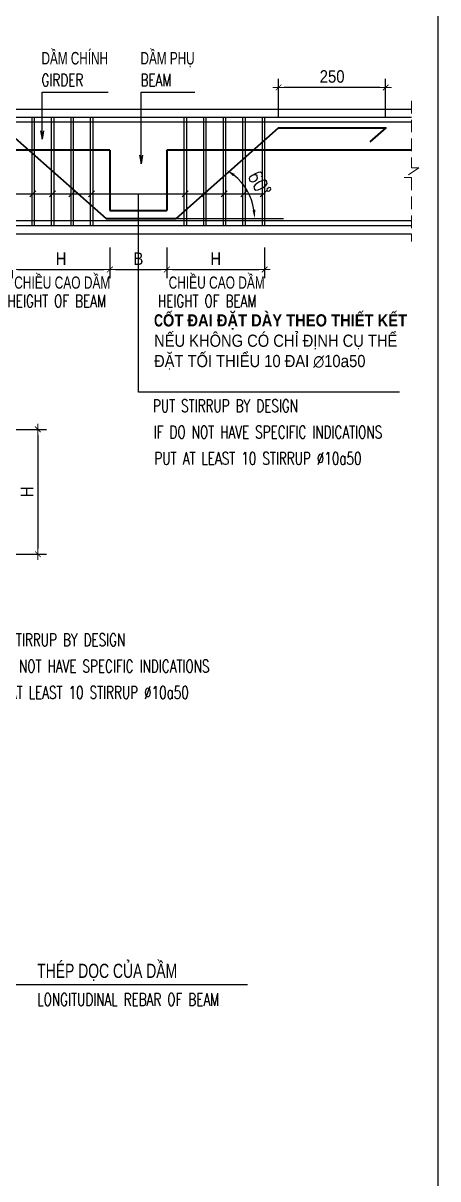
# Model space of a CAD drawing. Header units: millimetres. Extents: x 408913 to 1237273, y -191467 to -86666.
# Drawn here: x 675143 to 682426, y -165635 to -145315 of the extents above; entities that cross this region are included whole.
import ezdxf

# ---------------------------------------------------------------- set-up
doc = ezdxf.new("R2010")
doc.units = ezdxf.units.MM
doc.header["$LTSCALE"] = 35
doc.header["$PDMODE"] = 3
doc.linetypes.add('DASHED2', pattern=[0.375, 0.25, -0.125])
doc.linetypes.add('HIDDEN', pattern=[9.525, 6.35, -3.175])
for name, color, linetype in [('3', 2, 'Continuous'), ('9', 9, 'Continuous'), ('DIM', 1, 'Continuous'), ('Dimension', 253, 'Continuous'), ('Leader', 6, 'Continuous'), ('STR.Dim_F-CL-B', 8, 'Continuous'), ('THEP', 4, 'Continuous')]:
    doc.layers.add(name, color=color, linetype=linetype)
for name, color, linetype, lineweight in [('5', 5, 'Continuous', 40), ('KC-THEP', 6, 'Continuous', 40), ('NDC_S_DIM', 1, 'Continuous', 9), ('NDC_S_ENG TEXT', 2, 'Continuous', 9), ('NDC_S_LEADER', 1, 'Continuous', 9), ('NDC_S_REBAR NO.', 7, 'Continuous', 20), ('NDC_S_VN TEXT', 7, 'Continuous', 9), ('NETKHUAT', 8, 'HIDDEN', 13)]:
    doc.layers.add(name, color=color, linetype=linetype, lineweight=lineweight)
doc.styles.add('AUDIT_D_180319155038-0', font='', dxfattribs={"width": 0.95})
doc.styles.add('AVANTH', font='')
doc.styles.add('CHUGHICHU', font='vntimeh.shx', dxfattribs={"width": 0.8, "bigfont": 'bigfont.shx'})
doc.styles.add('NDC_ARIAL', font='arial.ttf', dxfattribs={"width": 0.85})
doc.styles.add('NDC_ROMANS', font='romans.shx', dxfattribs={"width": 0.8})
doc.styles.add('VN-RO', font='romans.shx', dxfattribs={"width": 0.8, "bigfont": 'vns.shx'})
doc.styles.get('AUDIT_D_180319155038-0').set_extended_font_data('.VnAvantH')
doc.styles.get('AVANTH').set_extended_font_data('.VnAvantH', bold=True)
doc.dimstyles.new('1-100', dxfattribs={"dimscale": 100, "dimtxt": 2.5, "dimasz": 1.5, "dimexe": 1.25, "dimexo": 1.25, "dimgap": 1.25, "dimtad": 1, "dimdec": 0, "dimzin": 1, "dimdsep": 46, "dimtxsty": 'VN-RO', "dimblk": 'ARCHTICK', "dimcen": 0.09, "dimdle": 1.25, "dimclrd": 256, "dimclre": 256, "dimclrt": 7, "dimadec": 0, "dimazin": 0, "dimtfac": 1, "dimtdec": 0, "dimtix": 1, "dimtmove": 0, "dimatfit": 3, "dimfxl": 1.25, "dimtolj": 1, "dimtzin": 1, "dimarcsym": 0})
doc.dimstyles.new('1-150', dxfattribs={"dimscale": 150, "dimtxt": 2.5, "dimasz": 1, "dimexe": 1, "dimexo": 0, "dimgap": 0.8, "dimtad": 1, "dimdec": 0, "dimzin": 0, "dimdsep": 46, "dimtxsty": 'CHUGHICHU', "dimblk1": 'ARCHTICK', "dimblk2": 'ARCHTICK', "dimsah": 1, "dimcen": 1, "dimdle": 1, "dimclrd": 9, "dimclre": 9, "dimclrt": 3, "dimadec": 0, "dimazin": 0, "dimtfac": 1, "dimtdec": 0, "dimtix": 1, "dimtmove": 2, "dimatfit": 3, "dimldrblk": 'OPEN', "dimfxl": 1, "dimtolj": 1, "dimtzin": 0, "dimarcsym": 0})
doc.dimstyles.new('NDC_1-100', dxfattribs={"dimscale": 100, "dimtxt": 2.2, "dimasz": 1, "dimexe": 1.5, "dimexo": 2, "dimgap": 0.8, "dimtad": 1, "dimdec": 0, "dimdsep": 46, "dimtxsty": 'NDC_ARIAL', "dimblk": 'DIMMARK', "dimcen": 49999.938995, "dimdle": 1.5, "dimclrd": 1, "dimclre": 1, "dimclrt": 3, "dimadec": 0, "dimazin": 0, "dimtfac": 1, "dimtdec": 0, "dimtix": 1, "dimtmove": 2, "dimatfit": 3, "dimfxl": 1, "dimarcsym": 0})
doc.dimstyles.new('NDC_1-25', dxfattribs={"dimscale": 25, "dimtxt": 2.5, "dimasz": 1, "dimexe": 1.5, "dimexo": 0, "dimgap": 0.8, "dimtad": 1, "dimdec": 0, "dimdsep": 46, "dimtxsty": 'NDC_ARIAL', "dimblk": 'DIMMARK', "dimcen": 49999.938995, "dimdle": 1.5, "dimclrd": 1, "dimclre": 1, "dimclrt": 3, "dimadec": 0, "dimazin": 0, "dimtfac": 1, "dimtdec": 0, "dimtix": 1, "dimtmove": 2, "dimatfit": 3, "dimfxl": 8, "dimarcsym": 0})

# ---------------------------------------------------------------- blocks, each defined once
blk = doc.blocks.new('_ArchTick')
at = {"color": 0, "linetype": 'ByBlock', "const_width": 0.15}
blk.add_lwpolyline([(-0.5, -0.5), (0.5, 0.5)], dxfattribs=at)
blk = doc.blocks.new('_Open')
at = {"color": 0, "linetype": 'ByBlock', "lineweight": -2}
for p, q in [((-1, 0.17), (0, 0)), ((-1, -0.17), (0, 0)), ((0, 0), (-1, 0))]:
    blk.add_line(p, q, dxfattribs=at)
blk = doc.blocks.new('DIMMARK')
at = {"layer": 'NDC_S_DIM', "color": 1}
blk.add_line((-1.5, 0), (1, 0), dxfattribs=at)
at = {"layer": 'NDC_S_DIM', "color": 2, "const_width": 0.15}
blk.add_lwpolyline([(-0.5, -0.5), (0.5, 0.5)], dxfattribs=at)
blk = doc.blocks.new('*D218')
at = {"layer": 'DEFPOINTS', "color": 0, "ltscale": 30, "transparency": 16777216}
for p in [(673429, -152458), (673429, -154652), (675401, -154652)]:
    blk.add_point(p, dxfattribs=at)
at = {"layer": 'NDC_S_DIM', "color": 1, "lineweight": -2, "ltscale": 30, "transparency": 16777216}
for p, q in [((674701, -152458), (675551, -152458)), ((675401, -152558), (675401, -154552)), ((674701, -154652), (675551, -154652))]:
    blk.add_line(p, q, dxfattribs=at)
at = {"layer": 'NDC_S_DIM', "color": 1, "lineweight": -2, "ltscale": 30, "transparency": 16777216, "xscale": 100, "yscale": 100, "zscale": 100}
for p, rotation in [((675401, -152458), 90), ((675401, -154652), 270)]:
    blk.add_blockref('DIMMARK', p, dxfattribs=dict(at, rotation=rotation))
at = {"layer": 'NDC_S_DIM', "color": 3, "ltscale": 30, "transparency": 16777216, "insert": (675211, -153555), "char_height": 220, "attachment_point": 5, "rotation": 90, "style": 'NDC_ARIAL'}
blk.add_mtext('H', dxfattribs=at)
blk = doc.blocks.new('*D207')
at = {"layer": 'DEFPOINTS', "color": 0, "ltscale": 30, "transparency": 16777216}
for p in [(674950, -149058), (676666, -149058), (676666, -149647)]:
    blk.add_point(p, dxfattribs=at)
at = {"layer": 'NDC_S_DIM', "color": 1, "lineweight": -2, "ltscale": 30, "transparency": 16777216}
for p, q in [((674950, -149258), (674950, -149797)), ((676666, -149258), (676666, -149797)), ((675050, -149647), (676566, -149647))]:
    blk.add_line(p, q, dxfattribs=at)
at = {"layer": 'NDC_S_DIM', "color": 1, "lineweight": -2, "ltscale": 30, "transparency": 16777216, "xscale": 100, "yscale": 100, "zscale": 100, "rotation": 180}
blk.add_blockref('DIMMARK', (674950, -149647), dxfattribs=at)
at = {"layer": 'NDC_S_DIM', "color": 1, "lineweight": -2, "ltscale": 30, "transparency": 16777216, "xscale": 100, "yscale": 100, "zscale": 100}
blk.add_blockref('DIMMARK', (676666, -149647), dxfattribs=at)
at = {"layer": 'NDC_S_DIM', "color": 3, "ltscale": 30, "transparency": 16777216, "insert": (675808, -149457), "char_height": 220, "attachment_point": 5, "style": 'NDC_ARIAL'}
blk.add_mtext('H', dxfattribs=at)
blk = doc.blocks.new('*D208')
at = {"layer": 'DEFPOINTS', "color": 0, "ltscale": 30, "transparency": 16777216}
for p in [(676666, -149058), (677667, -149058), (677667, -149647)]:
    blk.add_point(p, dxfattribs=at)
at = {"layer": 'NDC_S_DIM', "color": 1, "lineweight": -2, "ltscale": 30, "transparency": 16777216}
for p, q in [((676666, -149258), (676666, -149797)), ((677667, -149258), (677667, -149797)), ((676766, -149647), (677567, -149647))]:
    blk.add_line(p, q, dxfattribs=at)
at = {"layer": 'NDC_S_DIM', "color": 1, "lineweight": -2, "ltscale": 30, "transparency": 16777216, "xscale": 100, "yscale": 100, "zscale": 100, "rotation": 180}
blk.add_blockref('DIMMARK', (676666, -149647), dxfattribs=at)
at = {"layer": 'NDC_S_DIM', "color": 1, "lineweight": -2, "ltscale": 30, "transparency": 16777216, "xscale": 100, "yscale": 100, "zscale": 100}
blk.add_blockref('DIMMARK', (677667, -149647), dxfattribs=at)
at = {"layer": 'NDC_S_DIM', "color": 3, "ltscale": 30, "transparency": 16777216, "insert": (677167, -149457), "char_height": 220, "attachment_point": 5, "style": 'NDC_ARIAL'}
blk.add_mtext('B', dxfattribs=at)
blk = doc.blocks.new('*D209')
at = {"layer": 'DEFPOINTS', "color": 0, "ltscale": 30, "transparency": 16777216}
for p in [(677667, -149058), (679383, -149058), (679383, -149647)]:
    blk.add_point(p, dxfattribs=at)
at = {"layer": 'NDC_S_DIM', "color": 1, "lineweight": -2, "ltscale": 30, "transparency": 16777216}
for p, q in [((677667, -149258), (677667, -149797)), ((679383, -149258), (679383, -149797)), ((677767, -149647), (679283, -149647))]:
    blk.add_line(p, q, dxfattribs=at)
at = {"layer": 'NDC_S_DIM', "color": 1, "lineweight": -2, "ltscale": 30, "transparency": 16777216, "xscale": 100, "yscale": 100, "zscale": 100, "rotation": 180}
blk.add_blockref('DIMMARK', (677667, -149647), dxfattribs=at)
at = {"layer": 'NDC_S_DIM', "color": 1, "lineweight": -2, "ltscale": 30, "transparency": 16777216, "xscale": 100, "yscale": 100, "zscale": 100}
blk.add_blockref('DIMMARK', (679383, -149647), dxfattribs=at)
at = {"layer": 'NDC_S_DIM', "color": 3, "ltscale": 30, "transparency": 16777216, "insert": (678525, -149457), "char_height": 220, "attachment_point": 5, "style": 'NDC_ARIAL'}
blk.add_mtext('H', dxfattribs=at)
blk = doc.blocks.new('*D281')
at = {"layer": 'DEFPOINTS', "color": 0, "transparency": 16777216}
for p in [(679133, -147186), (679149, -148413), (678319, -148596), (677645, -148747), (679868, -148747)]:
    blk.add_point(p, dxfattribs=at)
at = {"layer": 'Dimension', "lineweight": -2, "transparency": 16777216}
blk.add_arc((678232, -148747), 976, 8.8155, 51.1845, dxfattribs=at)
at = {"layer": 'Dimension', "transparency": 16777216}
for points in [[(678829, -148007), (678858, -147966), (678720, -147902)], [(679221, -148596), (679171, -148600), (679208, -148747)]]:
    blk.add_solid(points, dxfattribs=at)
at = {"layer": 'Dimension', "color": 7, "transparency": 16777216, "insert": (679294, -148134), "char_height": 250, "attachment_point": 5, "rotation": 300, "style": 'VN-RO'}
blk.add_mtext('\\A1;60°', dxfattribs=at)
blk = doc.blocks.new('*D286')
at = {"layer": 'DEFPOINTS', "color": 0, "ltscale": 30, "transparency": 16777216}
for p in [(679629, -146446), (679629, -147156), (681509, -147156)]:
    blk.add_point(p, dxfattribs=at)
at = {"layer": 'DIM', "color": 1, "lineweight": -2, "ltscale": 30, "transparency": 16777216}
for p, q in [((679629, -146956), (679629, -146296)), ((681509, -146956), (681509, -146296)), ((681409, -146446), (679729, -146446))]:
    blk.add_line(p, q, dxfattribs=at)
at = {"layer": 'DIM', "color": 1, "lineweight": -2, "ltscale": 30, "transparency": 16777216, "xscale": 100, "yscale": 100, "zscale": 100, "rotation": 180}
blk.add_blockref('DIMMARK', (679629, -146446), dxfattribs=at)
at = {"layer": 'DIM', "color": 1, "lineweight": -2, "ltscale": 30, "transparency": 16777216, "xscale": 100, "yscale": 100, "zscale": 100}
blk.add_blockref('DIMMARK', (681509, -146446), dxfattribs=at)
at = {"layer": 'DIM', "color": 3, "ltscale": 30, "transparency": 16777216, "insert": (680569, -146254), "char_height": 220, "attachment_point": 5, "style": 'NDC_ARIAL'}
blk.add_mtext('250', dxfattribs=at)

msp = doc.modelspace()

# ---------------------------------------------------------------- linework, layer by layer
at = {"layer": '3'}
for p, q in [((672661.9, -146827.5), (681963.9, -146827.5)), ((672661.9, -149021), (681963.9, -149021))]:
    msp.add_line(p, q, dxfattribs=at)
at = {"layer": '5', "linetype": 'DASHED2', "ltscale": 500}
for p, q in [((676665.9, -147549.8), (672661.9, -147549.8)), ((676665.9, -147549.8), (676665.9, -148607.9)), ((681963.9, -147549.8), (677667.3, -147549.8)), ((677667.3, -147549.8), (677667.3, -148607.9)), ((676665.9, -148607.9), (677667.3, -148607.9))]:
    msp.add_line(p, q, dxfattribs=at)
at = {"layer": '9', "linetype": 'ByBlock'}
msp.add_line((674950.4, -148316.9), (679382.7, -148316.9), dxfattribs=at)
at = {"layer": '9', "linetype": 'Continuous'}
msp.add_lwpolyline([(681751.5, -151806.1), (677166.6, -151806.1), (677166.6, -148316.9)], dxfattribs=at)
at = {"layer": 'KC-THEP', "color": 4, "linetype": 'Continuous'}
msp.add_lwpolyline([(673312.5, -147404), (672920.5, -147155.5), (674800.5, -147155.5), (676598.3, -148747.2), (677828, -148747.2), (679625.9, -147155.5), (681514.3, -147155.5), (681233.8, -147404)], dxfattribs=at)
at = {"layer": 'Leader', "ltscale": 2000}
msp.add_line((677687.7, -148747.2), (679714.7, -148747.2), dxfattribs=at)
at = {"layer": 'NETKHUAT'}
msp.add_lwpolyline([(681963.9, -146679.2), (681963.9, -147856.4), (682092.6, -147856.4), (681835.2, -148028), (681963.9, -148028), (681963.9, -149156.6)], dxfattribs=at)
at = {"layer": 'STR.Dim_F-CL-B'}
msp.add_line((682425.9, -130337.2), (682425.9, -186337.2), dxfattribs=at)
at = {"layer": 'THEP'}
for p, q in [((675293.5, -146972.2), (675293.5, -148876.2)), ((675336.4, -146972.2), (675336.4, -148876.2)), ((675636.6, -146972.2), (675636.6, -148876.2)), ((675679.5, -146972.2), (675679.5, -148876.2)), ((675979.7, -146972.2), (675979.7, -148876.2)), ((676022.6, -146972.2), (676022.6, -148876.2)), ((676322.8, -146972.2), (676322.8, -148876.2)), ((676365.6, -146972.2), (676365.6, -148876.2)), ((677967.5, -146972.2), (677967.5, -148876.2)), ((678010.4, -146972.2), (678010.4, -148876.2)), ((678310.6, -146972.2), (678310.6, -148876.2)), ((678353.5, -146972.2), (678353.5, -148876.2)), ((678653.7, -146972.2), (678653.7, -148876.2)), ((678696.5, -146972.2), (678696.5, -148876.2)), ((678996.8, -146972.2), (678996.8, -148876.2)), ((679039.6, -146972.2), (679039.6, -148876.2)), ((679339.8, -146972.2), (679339.8, -148876.2)), ((679382.7, -146972.2), (679382.7, -148876.2))]:
    msp.add_line(p, q, dxfattribs=at)
at = {"layer": 'THEP', "color": 7}
for p, q in [((675261.4, -148368.7), (675367.5, -148265.2)), ((675604.5, -148368.7), (675710.6, -148265.2)), ((675947.6, -148368.7), (676053.7, -148265.2)), ((676290.7, -148368.7), (676396.7, -148265.2)), ((677935.4, -148368.7), (678041.5, -148265.2)), ((678278.5, -148368.7), (678384.5, -148265.2)), ((678621.6, -148368.7), (678727.6, -148265.2)), ((678964.7, -148368.7), (679070.7, -148265.2)), ((679307.8, -148368.7), (679413.8, -148265.2))]:
    msp.add_line(p, q, dxfattribs=at)
at = {"layer": 'THEP'}
for points in [[(681963.9, -146972.3), (672661.9, -146972.3)], [(681963.9, -147058), (672661.9, -147058)], [(681963.9, -148790.4), (672661.9, -148790.4)], [(681963.9, -148876.2), (672661.9, -148876.2)]]:
    msp.add_lwpolyline(points, dxfattribs=at)

# ---------------------------------------------------------------- texts
at = {"layer": 'NDC_S_ENG TEXT', "style": 'NDC_ROMANS', "width": 0.7}
for s, p in [('GIRDER', (675465.5, -146425.6)), ('BEAM', (677204.5, -146425.6)), ('HEIGHT OF BEAM', (674868.1, -150311.1)), ('HEIGHT OF BEAM', (677509.4, -150311.1)), ('PUT STIRRUP BY DESIGN', (677422.5, -152152.9)), ('IF DO NOT HAVE SPECIFIC INDICATIONS', (677435.6, -152615.2)), ('PUT AT LEAST 10 STIRRUP %%C10a50', (677448.8, -153077.5)), ('PUT STIRRUP BY DESIGN', (674389.4, -156268.5)), ('IF DO NOT HAVE SPECIFIC INDICATIONS', (674402.6, -156730.8)), ('PUT AT LEAST 10 STIRRUP %%C10a50', (674415.7, -157193.1)), ('LONGITUDINAL REBAR OF BEAM', (675389.7, -162592))]:
    msp.add_text(s, height=220, dxfattribs=at).set_placement(p)
at = {"layer": 'NDC_S_REBAR NO.', "style": 'NDC_ARIAL', "width": 0.7}
msp.add_text('THÉP DỌC CỦA DẦM', height=250, dxfattribs=at).set_placement((675389.7, -162102.2))
at = {"layer": 'NDC_S_VN TEXT', "color": 0, "width": 0.7}
for s, height, style, p in [('dÇm chÝnh', 220, 'AUDIT_D_180319155038-0', (675465.5, -146042.1)), ('dÇm phô ', 220, 'AUDIT_D_180319155038-0', (677204.5, -146042.1)), ('CHIỀU CAO DẦM', 214.434, 'NDC_ARIAL', (674986, -149983.8)), ('CHIỀU CAO DẦM', 214.434, 'NDC_ARIAL', (677697.8, -149983.8))]:
    msp.add_text(s, height=height, dxfattribs=dict(at, style=style)).set_placement(p)
at = {"layer": 'NDC_S_VN TEXT', "color": 0, "insert": (677442.4, -150433.7), "char_height": 214.4335, "width": 4374.76, "attachment_point": 1, "style": 'AVANTH'}
msp.add_mtext('{\\W0.75;C\\W0.9;èt ®ai ®Æt dµy theo thiÕt kÕt \\fSymbol|b0|i0|c2|p17;\\P\\f.VnAvantH|b0|i0|c0|p34;nÕu kh«ng cã chØ ®Þnh cô thÓ\\P®Æt tèi thiÓu 10 ®ai \\fSymbol|b0|i0|c2|p18;\\H0.9583x;Æ\\f.VnAvantH|b0|i0|c0|p34;\\H1.044x;10\\f.VnArial|b0|i0|c0|p34;a\\f.VnAvantH|b0|i0|c0|p34;50}', dxfattribs=at)

# ---------------------------------------------------------------- dimensions: what is measured, and where the dimension line sits
at = {"layer": 'DIM', "ltscale": 30}
dim = msp.add_linear_dim(base=(679629.4, -146446.4), p1=(681509.4, -147155.5), p2=(679629.4, -147155.5), text='250', dimstyle='NDC_1-100', dxfattribs=at)
dim.commit()
dim.dimension.update_dxf_attribs({"geometry": '*D286', "text_midpoint": (680569.4, -146254)})
at = {"layer": 'Dimension'}
dim = msp.add_angular_dim_2l(base=(679148.9, -148413.4), line1=((677645.3, -148747.2), (679867.8, -148747.2)), line2=((679133.2, -147186.1), (678319.3, -148595.7)), dimstyle='1-100', override={"dimsah": 1}, dxfattribs=at)
dim.commit()
dim.dimension.update_dxf_attribs({"geometry": '*D281', "text_midpoint": (679293.5, -148134.3)})
at = {"layer": 'NDC_S_DIM', "ltscale": 30}
for base, p1, p2, text, picture, middle in [((676665.9, -149646.7), (674950.4, -149057.7), (676665.9, -149057.7), 'H', '*D207', (675808.1, -149456.7)), ((677667.3, -149646.7), (676665.9, -149057.7), (677667.3, -149057.7), 'B', '*D208', (677166.6, -149456.7)), ((679382.7, -149646.7), (677667.3, -149057.7), (679382.7, -149057.7), 'H', '*D209', (678525, -149456.7))]:
    dim = msp.add_linear_dim(base=base, p1=p1, p2=p2, text=text, dimstyle='NDC_1-100', override={"dimfxl": 7, "dimfxlon": 1, "dimarcsym": 1}, dxfattribs=at)
    dim.commit()
    dim.dimension.update_dxf_attribs({"geometry": picture, "text_midpoint": middle})
dim = msp.add_linear_dim(base=(675400.7, -154651.8), p1=(673429, -152458.3), p2=(673429, -154651.8), angle=90, text='H', dimstyle='NDC_1-100', override={"dimfxl": 7, "dimfxlon": 1, "dimarcsym": 1}, dxfattribs=at)
dim.commit()
dim.dimension.update_dxf_attribs({"geometry": '*D218', "text_midpoint": (675210.7, -153555.1)})

# ---------------------------------------------------------------- leaders
at = {"layer": '9'}
for points in [[(675474.7, -147356.6), (675474.7, -146528.9), (676637.8, -146528.9)], [(677213.7, -147788.4), (677213.7, -146528.9), (678158.9, -146528.9)]]:
    msp.add_leader(points, dimstyle='1-150', override={"dimgap": 0.8, "dimtad": 0, "dimclrd": 8}, dxfattribs=at)
at = {"layer": 'NDC_S_LEADER'}
for points in [[(674432.2, -160890.5), (674432.2, -162215), (677893.2, -162215)], [(674432.2, -163050.5), (674432.2, -162215), (679084.5, -162215)]]:
    msp.add_leader(points, dimstyle='NDC_1-25', override={"dimasz": 1.5, "dimtad": 0, "dimldrblk": 'Oblique'}, dxfattribs=at)

doc.saveas('drawing.dxf')
